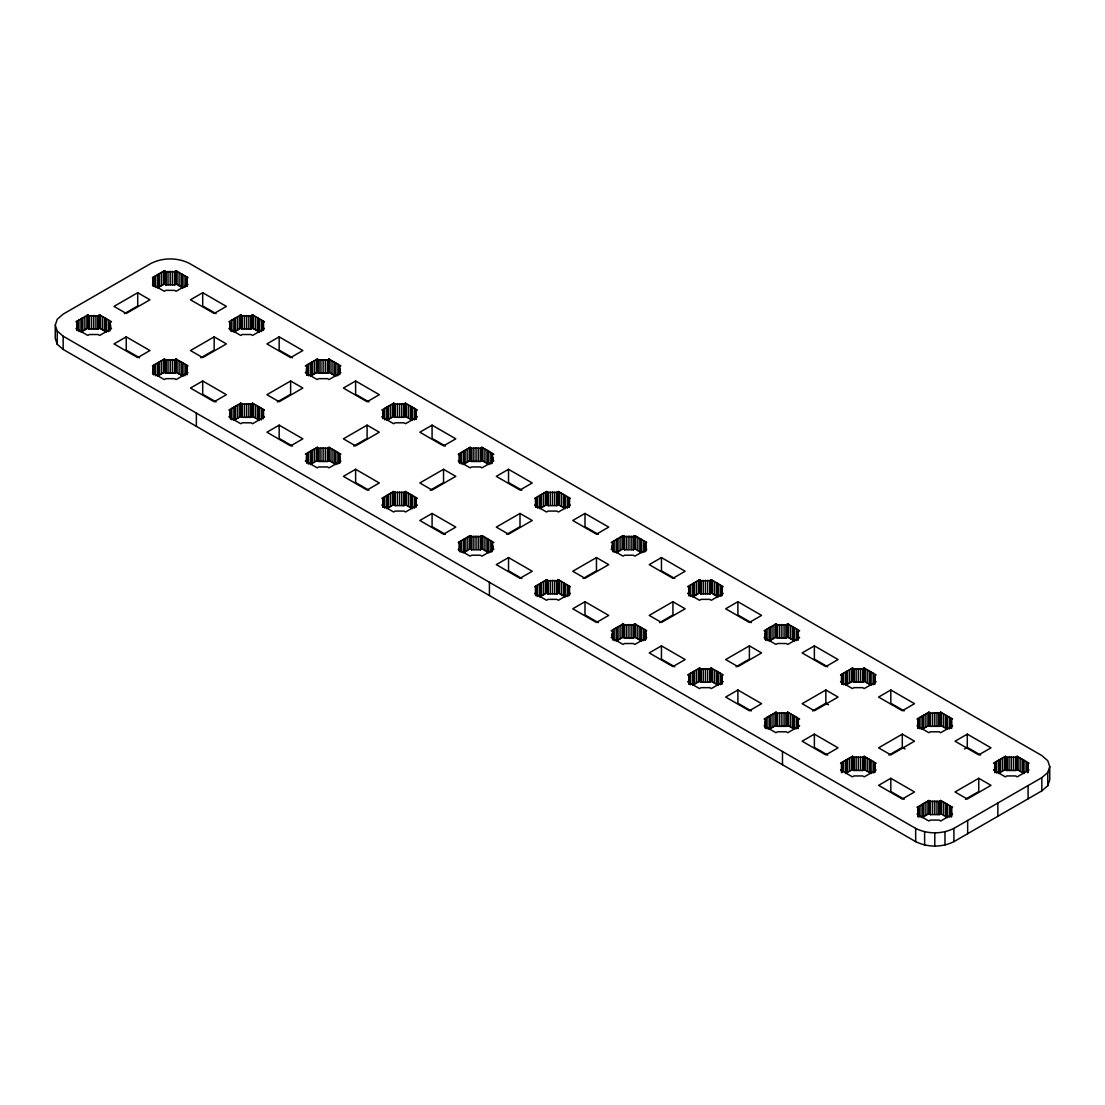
<?xml version="1.0" encoding="UTF-8"?>
<svg xmlns="http://www.w3.org/2000/svg" width="1105" height="1105" viewBox="0 0 1105 1105"><rect width="100%" height="100%" fill="white"/><g stroke="black" fill="none" stroke-linecap="round" stroke-linejoin="round"><path stroke-width="1.5" d="M77.557 322.66L77.557 327.674L75.969 328.586L87.82 335.423L89.408 334.511L98.083 334.511L99.671 335.423L111.522 328.586L109.934 327.674L109.934 322.66L111.522 321.735L99.671 314.897L98.083 315.809L89.408 315.809L87.82 314.897L75.969 321.735L77.557 322.66L77.557 329.276M154.023 278.515L154.023 283.529L152.435 284.441L164.286 291.278L165.874 290.366L174.549 290.366L176.137 291.278L187.988 284.441L186.4 283.529L186.4 278.515L187.988 277.604L176.137 270.753L174.549 271.678L165.874 271.678L164.286 270.753L152.435 277.604L154.023 278.515L154.023 285.131M154.023 366.805L154.023 371.805L152.435 372.73L164.286 379.568L165.874 378.656L174.549 378.656L176.137 379.568L187.988 372.73L186.4 371.805L186.4 366.805L187.988 365.879L176.137 359.042L174.549 359.954L165.874 359.954L164.286 359.042L152.435 365.879L154.023 366.805L154.023 373.421M230.475 322.66L230.475 327.674L228.887 328.586L240.738 335.423L242.327 334.511L251.001 334.511L252.589 335.423L264.44 328.586L262.852 327.674L262.852 322.66L264.44 321.735L252.589 314.897L251.001 315.809L242.327 315.809L240.738 314.897L228.887 321.735L230.475 322.66L230.475 330.975M230.475 410.95L230.475 415.95L228.887 416.875L240.738 423.712L242.327 422.801L251.001 422.801L252.589 423.712L264.44 416.875L262.852 415.95L262.852 410.95L264.44 410.024L252.589 403.187L251.001 404.099L242.327 404.099L240.738 403.187L228.887 410.024L230.475 410.95L230.475 419.265M306.928 366.805L306.928 371.805L305.353 372.73L317.204 379.568L318.779 378.656L327.467 378.656L329.055 379.568L340.906 372.73L339.318 371.805L339.318 366.805L340.906 365.879L329.055 359.042L327.467 359.954L318.779 359.954L317.204 359.042L305.353 365.879L306.928 366.805L306.928 375.12M306.928 455.08L306.928 460.094L305.353 461.006L317.204 467.857L318.779 466.945L327.467 466.945L329.055 467.857L340.906 461.006L339.318 460.094L339.318 455.08L340.906 454.169L329.055 447.332L327.467 448.243L318.779 448.243L317.204 447.332L305.353 454.169L306.928 455.08L306.928 461.71M383.394 410.95L383.394 415.95L381.805 416.875L393.656 423.712L395.245 422.801L403.919 422.801L405.507 423.712L417.359 416.875L415.77 415.95L415.77 410.95L417.359 410.024L405.507 403.187L403.919 404.099L395.245 404.099L393.656 403.187L381.805 410.024L383.394 410.95L383.394 417.566M383.394 499.225L383.394 504.239L381.805 505.151L393.656 512.002L395.245 511.076L403.919 511.076L405.507 512.002L417.359 505.151L415.77 504.239L415.77 499.225L417.359 498.314L405.507 491.476L403.919 492.388L395.245 492.388L393.656 491.476L381.805 498.314L383.394 499.225L383.394 505.855M492.236 455.08L492.236 460.094L493.825 461.006L481.973 467.857L480.385 466.945L471.697 466.945L470.122 467.857L458.271 461.006L459.846 460.094L459.846 455.08L458.271 454.169L470.122 447.332L471.697 448.243L480.385 448.243L481.973 447.332L493.825 454.169L492.236 455.08L492.236 463.409M492.236 543.37L492.236 548.384L493.825 549.296L481.973 556.147L480.385 555.221L471.697 555.221L470.122 556.147L458.271 549.296L459.846 548.384L459.846 543.37L458.271 542.458L470.122 535.607L471.697 536.533L480.385 536.533L481.973 535.607L493.825 542.458L492.236 543.37L492.236 551.644M612.198 549.185L612.764 543.37L611.176 542.458L623.027 535.607L624.615 536.533L633.303 536.533L634.878 535.607L646.729 542.458L645.154 543.37L645.154 551.644M612.198 637.475L612.764 631.659L611.176 630.748L623.027 623.897L624.615 624.808L633.303 624.808L634.878 623.897L646.729 630.748L645.154 631.659L645.154 639.975M688.664 593.33L689.23 587.515L687.642 586.603L699.493 579.752L701.081 580.678L709.755 580.678L711.344 579.752L723.195 586.603L721.606 587.515L721.606 595.83M689.23 675.804L689.23 680.804L687.642 681.73L699.493 688.567L701.081 687.655L709.755 687.655L711.344 688.567L723.195 681.73L721.606 680.804L721.606 675.804L723.195 674.879L711.344 668.042L709.755 668.953L701.081 668.953L699.493 668.042L687.642 674.879L689.23 675.804L689.23 684.119M765.682 631.659L765.682 636.673L764.094 637.585L775.945 644.422L777.533 643.511L786.221 643.511L787.796 644.422L799.647 637.585L798.072 636.673L798.072 631.659L799.647 630.748L787.796 623.897L786.221 624.808L777.533 624.808L775.945 623.897L764.094 630.748L765.682 631.659L765.682 639.975M765.682 719.949L765.682 724.949L764.094 725.875L775.945 732.712L777.533 731.8L786.221 731.8L787.796 732.712L799.647 725.875L798.072 724.949L798.072 719.949L799.647 719.024L787.796 712.186L786.221 713.098L777.533 713.098L775.945 712.186L764.094 719.024L765.682 719.949L765.682 728.264M842.148 675.804L842.148 680.804L840.56 681.73L852.411 688.567L853.999 687.655L862.673 687.655L864.262 688.567L876.113 681.73L874.525 680.804L874.525 675.804L876.113 674.879L864.262 668.042L862.673 668.953L853.999 668.953L852.411 668.042L840.56 674.879L842.148 675.804L842.148 684.119M842.148 764.08L842.148 769.094L840.56 770.005L852.411 776.856L853.999 775.945L862.673 775.945L864.262 776.856L876.113 770.005L874.525 769.094L874.525 764.08L876.113 763.168L864.262 756.331L862.673 757.243L853.999 757.243L852.411 756.331L840.56 763.168L842.148 764.08L842.148 772.409M918.6 719.949L918.6 724.949L917.012 725.875L928.863 732.712L930.451 731.8L939.126 731.8L940.714 732.712L952.565 725.875L950.977 724.949L950.977 719.949L952.565 719.024L940.714 712.186L939.126 713.098L930.451 713.098L928.863 712.186L917.012 719.024L918.6 719.949L918.6 728.264M918.6 808.225L918.6 813.239L917.012 814.15L928.863 821.001L930.451 820.076L939.126 820.076L940.714 821.001L952.565 814.15L950.977 813.239L950.977 808.225L952.565 807.313L940.714 800.476L939.126 801.387L930.451 801.387L928.863 800.476L917.012 807.313L918.6 808.225L918.6 816.554M995.066 764.08L995.066 769.094L993.478 770.005L1005.329 776.856L1006.917 775.945L1015.592 775.945L1017.18 776.856L1029.031 770.005L1027.443 769.094L1027.443 764.08L1029.031 763.168L1017.18 756.331L1015.592 757.243L1006.917 757.243L1005.329 756.331L993.478 763.168L995.066 764.08L995.066 772.409M55.25 325.16L57.225 319.29L63.165 314.124L151.095 263.363C162.974 257.451 177.435 257.451 189.328 263.363L1041.835 755.558L1047.775 760.723L1049.75 766.594L1049.75 779.84L1047.775 785.71L1041.835 790.876L953.905 841.637C942.026 847.549 927.565 847.549 915.672 841.637L63.165 349.442L57.225 344.277L55.25 338.406L55.25 325.16L57.225 331.03L57.225 344.277M1047.775 785.71L1047.775 772.464L1049.75 766.594M536.312 499.225L536.312 504.239L534.723 505.151L546.574 512.002L548.163 511.076L556.837 511.076L558.426 512.002L570.277 505.151L568.688 504.239L568.688 499.225L570.277 498.314L558.426 491.476L556.837 492.388L548.163 492.388L546.574 491.476L534.723 498.314L536.312 499.225L536.312 505.855M536.312 587.515L536.312 592.529L534.723 593.44L546.574 600.277L548.163 599.366L556.837 599.366L558.426 600.277L570.277 593.44L568.688 592.529L568.688 587.515L570.277 586.603L558.426 579.752L556.837 580.678L548.163 580.678L546.574 579.752L534.723 586.603L536.312 587.515L536.312 595.83M57.225 331.03L63.165 336.196L915.672 828.391C927.565 834.303 942.026 834.303 953.905 828.391L1041.835 777.63L1047.775 772.464M137.711 292.714L114.008 306.403L126.246 313.461L149.949 299.786L137.711 292.714L137.711 305.961L124.382 313.668M106.522 318.862L106.522 332.108L99.671 328.144L98.083 329.055L89.408 329.055L87.82 328.144L80.969 332.108L80.969 318.862M182.988 274.717L182.988 287.963L176.137 283.999L174.549 284.924L165.874 284.924L164.286 283.999L157.435 287.963L157.435 274.717M126.246 336.859L114.008 343.917L137.711 357.606L149.949 350.547L126.246 336.859L126.246 350.105L139.575 357.799M202.698 292.714L190.474 299.786L214.177 313.461L226.401 306.403L202.698 292.714L202.698 305.961L216.041 313.668M214.177 336.859L190.474 350.547L202.698 357.606L226.401 343.917L214.177 336.859L214.177 350.105L200.834 357.799M182.988 362.993L182.988 376.239L176.137 372.288L174.549 373.2L165.874 373.2L164.286 372.288L157.435 376.239L157.435 362.993M259.44 318.862L259.44 332.108L252.589 328.144L251.001 329.055L242.327 329.055L240.738 328.144L233.887 332.108L233.887 318.862M202.698 381.004L190.474 388.062L214.177 401.75L226.401 394.692L202.698 381.004L202.698 394.25L216.041 401.944M279.164 336.859L266.927 343.917L290.629 357.606L302.867 350.547L279.164 336.859L279.164 350.105L292.493 357.799M290.629 381.004L266.927 394.692L279.164 401.75L302.867 388.062L290.629 381.004L290.629 394.25L277.3 401.944M259.44 407.137L259.44 420.383L252.589 416.433L251.001 417.345L242.327 417.345L240.738 416.433L233.887 420.383L233.887 407.137M335.906 362.993L335.906 376.239L329.055 372.288L327.467 373.2L318.779 373.2L317.204 372.288L310.353 376.239L310.353 362.993M279.164 425.149L266.927 432.207L290.629 445.895L302.867 438.837L279.164 425.149L279.164 438.395L292.493 446.089M355.617 381.004L343.393 388.062L367.095 401.75L379.319 394.692L355.617 381.004L355.617 394.25L368.946 401.944M367.095 425.149L343.393 438.837L355.617 445.895L379.319 432.207L367.095 425.149L367.095 438.395L353.752 446.089M335.906 451.282L335.906 464.528L329.055 460.578L327.467 461.489L318.779 461.489L317.204 460.578L310.353 464.528L310.353 451.282M412.358 407.137L412.358 420.383L405.507 416.433L403.919 417.345L395.245 417.345L393.656 416.433L386.805 420.383L386.805 407.137M355.617 469.293L343.393 476.352L367.095 490.04L379.319 482.968L355.617 469.293L355.617 482.54L368.946 490.233M432.083 425.149L419.845 432.207L443.547 445.895L455.785 438.837L432.083 425.149L432.083 438.395L445.412 446.089M443.547 469.293L419.845 482.968L432.083 490.04L455.785 476.352L443.547 469.293L443.547 482.54L430.218 490.233M412.358 495.427L412.358 508.673L405.507 504.723L403.919 505.634L395.245 505.634L393.656 504.723L386.805 508.673L386.805 495.427M488.824 451.282L488.824 464.528L481.973 460.578L480.385 461.489L471.697 461.489L470.122 460.578L463.271 464.528L463.271 451.282M432.083 513.438L419.845 520.496L443.547 534.185L455.785 527.113L432.083 513.438L432.083 526.684L445.412 534.378M508.535 469.293L496.297 476.352L519.999 490.04L532.237 482.968L508.535 469.293L508.535 482.54L521.864 490.233M519.999 513.438L496.297 527.113L508.535 534.185L532.237 520.496L519.999 513.438L519.999 526.684L506.67 534.378M488.824 539.572L488.824 552.818L481.973 548.854L480.385 549.779L471.697 549.779L470.122 548.854L463.271 552.818L463.271 539.572M565.277 495.427L565.277 508.673L558.426 504.723L556.837 505.634L548.163 505.634L546.574 504.723L539.723 508.673L539.723 495.427M508.535 557.569L496.297 564.641L519.999 578.316L532.237 571.257L508.535 557.569L508.535 570.815L521.864 578.523M585.001 513.438L572.763 520.496L596.465 534.185L608.703 527.113L585.001 513.438L585.001 526.684L598.33 534.378M596.465 557.569L572.763 571.257L585.001 578.316L608.703 564.641L596.465 557.569L596.465 570.815L583.136 578.523M565.277 583.716L565.277 596.962L558.426 592.998L556.837 593.924L548.163 593.924L546.574 592.998L539.723 596.962L539.723 583.716M641.729 539.572L641.729 552.818L634.878 548.854L633.303 549.779L624.615 549.779L623.027 548.854L616.176 552.818L616.176 539.572M585.001 601.714L572.763 608.786L596.465 622.46L608.703 615.402L585.001 601.714L585.001 614.96L598.33 622.668M661.453 557.569L649.215 564.641L672.917 578.316L685.155 571.257L661.453 557.569L661.453 570.815L674.782 578.523M672.917 601.714L649.215 615.402L661.453 622.46L685.155 608.786L672.917 601.714L672.917 614.96L659.588 622.668M641.729 627.861L641.729 641.107L634.878 637.143L633.303 638.055L624.615 638.055L623.027 637.143L616.176 641.107L616.176 627.861M718.195 583.716L718.195 596.962L711.344 592.998L709.755 593.924L701.081 593.924L699.493 592.998L692.642 596.962L692.642 583.716M661.453 645.859L649.215 652.917L672.917 666.605L685.155 659.547L661.453 645.859L661.453 659.105L674.782 666.798M737.905 601.714L725.681 608.786L749.383 622.46L761.607 615.402L737.905 601.714L737.905 614.96L751.248 622.668M749.383 645.859L725.681 659.547L737.905 666.605L761.607 652.917L749.383 645.859L749.383 659.105L736.054 666.798M718.195 671.992L718.195 685.238L711.344 681.288L709.755 682.199L701.081 682.199L699.493 681.288L692.642 685.238L692.642 671.992M794.647 627.861L794.647 641.107L787.796 637.143L786.221 638.055L777.533 638.055L775.945 637.143L769.094 641.107L769.094 627.861M737.905 690.003L725.681 697.062L749.383 710.75L761.607 703.692L737.905 690.003L737.905 703.25L751.248 710.943M814.371 645.859L802.133 652.917L825.836 666.605L838.073 659.547L814.371 645.859L814.371 659.105L827.7 666.798M825.836 690.003L802.133 703.692L814.371 710.75L838.073 697.062L825.836 690.003L825.836 703.25L812.507 710.943M794.647 716.137L794.647 729.383L787.796 725.433L786.221 726.344L777.533 726.344L775.945 725.433L769.094 729.383L769.094 716.137M871.113 671.992L871.113 685.238L864.262 681.288L862.673 682.199L853.999 682.199L852.411 681.288L845.56 685.238L845.56 671.992M814.371 734.148L802.133 741.206L825.836 754.895L838.073 747.836L814.371 734.148L814.371 747.394L827.7 755.088M890.823 690.003L878.599 697.062L902.302 710.75L914.526 703.692L890.823 690.003L890.823 703.25L904.166 710.943M902.302 734.148L878.599 747.836L890.823 754.895L914.526 741.206L902.302 734.148L902.302 747.394L888.959 755.088M871.113 760.281L871.113 773.528L864.262 769.577L862.673 770.489L853.999 770.489L852.411 769.577L845.56 773.528L845.56 760.281M947.565 716.137L947.565 729.383L940.714 725.433L939.126 726.344L930.451 726.344L928.863 725.433L922.012 729.383L922.012 716.137M890.823 778.293L878.599 785.351L902.302 799.039L914.526 791.967L890.823 778.293L890.823 791.539L904.166 799.233M967.289 734.148L955.052 741.206L978.754 754.895L990.992 747.836L967.289 734.148L967.289 747.394L980.618 755.088M964.568 748.969L967.289 747.394M978.754 778.293L955.052 791.967L967.289 799.039L990.992 785.351L978.754 778.293L978.754 791.539L965.425 799.233M947.565 804.426L947.565 817.672L940.714 813.722L939.126 814.634L930.451 814.634L928.863 813.722L922.012 817.672L922.012 804.426M1024.031 760.281L1024.031 773.528L1017.18 769.577L1015.592 770.489L1006.917 770.489L1005.329 769.577L998.478 773.528L998.478 760.281M825.836 703.25L828.557 704.824M902.302 747.394L905.023 748.969M721.606 587.515L721.606 592.529L723.195 593.44L711.344 600.277L709.755 599.366L701.081 599.366L699.493 600.277L687.642 593.44L689.23 592.529L688.664 590.015M645.154 543.37L645.154 548.384L646.729 549.296L634.878 556.147L633.303 555.221L624.615 555.221L623.027 556.147L611.176 549.296L612.764 548.384L612.198 545.87M645.154 631.659L645.154 636.673L646.729 637.585L634.878 644.422L633.303 643.511L624.615 643.511L623.027 644.422L611.176 637.585L612.764 636.673L612.198 634.16M1041.835 777.63L1041.835 790.876M1028.106 762.63L1028.106 772.575M1028.092 785.558L1028.092 798.805M1027.871 765.323L1027.871 771.953M1027.691 763.942L1027.691 772.547M1027.443 764.08L1027.443 772.409M1026.062 761.456L1026.062 771.401M1023.106 759.743L1023.106 772.989M1022.18 759.218L1022.18 772.464M1020.136 758.044L1020.136 771.29M1018.106 756.856L1018.106 770.102M1017.18 756.331L1017.18 769.577M1016.932 756.469L1016.932 769.715M1016.379 756.787L1016.379 770.033M1015.84 757.105L1015.84 770.351M1015.592 757.243L1015.592 770.489M1013.437 756.994L1013.437 770.24M1011.255 756.911L1011.255 770.157M1009.072 756.994L1009.072 770.24M1006.917 757.243L1006.917 770.489M1006.669 757.105L1006.669 770.351M1006.116 756.787L1006.116 770.033M1005.578 756.469L1005.578 769.715M1005.329 756.331L1005.329 769.577M1004.404 756.856L1004.404 770.102M1002.359 758.044L1002.359 771.29M1000.329 759.218L1000.329 772.464M999.403 759.743L999.403 772.989M997.87 803.004L997.87 816.25M996.434 761.456L996.434 773.044M994.818 769.246L994.818 772.547M994.638 765.323L994.638 770.295M967.649 820.463L967.649 833.709M953.905 828.391L953.905 841.637M951.64 718.499L951.64 728.43M951.64 806.774L951.64 816.719M951.405 721.192L951.405 727.808M951.405 809.468L951.405 816.098M951.225 719.797L951.225 728.402M951.225 808.087L951.225 816.692M950.977 719.949L950.977 728.264M950.977 808.225L950.977 816.554M949.609 717.311L949.609 728.913M949.609 805.6L949.609 817.189M946.64 715.612L946.64 728.858M946.64 803.888L946.64 817.134M945.714 715.073L945.714 728.319M945.714 803.363L945.714 816.609M944.968 831.816L944.968 845.063M943.684 713.899L943.684 727.145M943.684 802.175L943.684 815.421M941.64 712.725L941.64 725.971M941.64 801.001L941.64 814.247M940.714 712.186L940.714 725.433M940.714 800.476L940.714 813.722M940.466 712.324L940.466 725.571M940.466 800.614L940.466 813.86M939.927 712.642L939.927 725.888M939.927 800.932L939.927 814.178M939.374 712.96L939.374 726.206M939.374 801.249L939.374 814.495M939.126 713.098L939.126 726.344M939.126 801.387L939.126 814.634M936.971 712.849L936.971 726.096M936.971 801.139L936.971 814.385M934.789 712.766L934.789 726.013M934.789 801.056L934.789 814.302M934.789 832.963L934.789 846.209M932.606 712.849L932.606 726.096M932.606 801.139L932.606 814.385M930.451 713.098L930.451 726.344M930.451 801.387L930.451 814.634M930.203 712.96L930.203 726.206M930.203 801.249L930.203 814.495M929.664 712.642L929.664 725.888M929.664 800.932L929.664 814.178M929.112 712.324L929.112 725.571M929.112 800.614L929.112 813.86M928.863 712.186L928.863 725.433M928.863 800.476L928.863 813.722M927.938 712.725L927.938 725.971M927.938 801.001L927.938 814.247M925.907 713.899L925.907 727.145M925.907 802.175L925.907 815.421M924.623 831.816L924.623 845.063M923.863 715.073L923.863 728.319M923.863 803.363L923.863 816.609M922.937 715.612L922.937 728.858M922.937 803.888L922.937 817.134M919.982 717.311L919.982 728.913M919.982 805.6L919.982 817.189M918.352 719.797L918.352 728.402M918.352 808.087L918.352 816.692M918.172 721.192L918.172 727.808M918.172 809.468L918.172 816.098M917.937 718.499L917.937 728.43M917.937 806.774L917.937 816.719M915.672 828.391L915.672 841.637M874.953 677.047L874.953 682.006M874.953 765.323L874.953 770.295M874.773 680.956L874.773 684.271M874.773 769.246L874.773 772.547M874.525 675.804L874.525 684.119M874.525 764.08L874.525 772.409M873.143 673.18L873.143 684.769M873.143 761.456L873.143 773.044M870.188 671.467L870.188 684.713M870.188 759.743L870.188 772.989M869.262 670.928L869.262 684.175M869.262 759.218L869.262 772.464M867.218 669.754L867.218 683.001M867.218 758.044L867.218 771.29M865.187 668.58L865.187 681.826M865.187 756.856L865.187 770.102M864.262 668.042L864.262 681.288M864.262 756.331L864.262 769.577M864.013 668.18L864.013 681.426M864.013 756.469L864.013 769.715M863.461 668.497L863.461 681.744M863.461 756.787L863.461 770.033M862.922 668.815L862.922 682.061M862.922 757.105L862.922 770.351M862.673 668.953L862.673 682.199M862.673 757.243L862.673 770.489M860.519 668.718L860.519 681.965M860.519 756.994L860.519 770.24M858.336 668.635L858.336 681.882M858.336 756.911L858.336 770.157M856.154 668.718L856.154 681.965M856.154 756.994L856.154 770.24M853.999 668.953L853.999 682.199M853.999 757.243L853.999 770.489M853.751 668.815L853.751 682.061M853.751 757.105L853.751 770.351M853.198 668.497L853.198 681.744M853.198 756.787L853.198 770.033M852.659 668.18L852.659 681.426M852.659 756.469L852.659 769.715M852.411 668.042L852.411 681.288M852.411 756.331L852.411 769.577M851.485 668.58L851.485 681.826M851.485 756.856L851.485 770.102M849.441 669.754L849.441 683.001M849.441 758.044L849.441 771.29M847.411 670.928L847.411 684.175M847.411 759.218L847.411 772.464M846.485 671.467L846.485 684.713M846.485 759.743L846.485 772.989M843.516 673.18L843.516 684.769M843.516 761.456L843.516 771.401M841.899 675.652L841.899 684.271M841.899 763.942L841.899 772.547M841.72 677.047L841.72 683.663M841.72 765.323L841.72 771.953M841.485 674.354L841.485 682.628M841.485 762.63L841.485 772.575M798.307 631.508L798.307 639.795M798.307 719.797L798.307 728.402M798.072 631.659L798.072 639.975M798.072 719.949L798.072 728.264M796.691 629.035L796.691 640.624M796.691 717.311L796.691 728.913M793.721 627.322L793.721 640.568M793.721 715.612L793.721 728.858M792.796 626.784L792.796 640.03M792.796 715.073L792.796 728.319M790.766 625.61L790.766 638.856M790.766 713.899L790.766 727.145M788.721 624.436L788.721 637.682M788.721 712.725L788.721 725.971M787.796 623.897L787.796 637.143M787.796 712.186L787.796 725.433M787.547 624.049L787.547 637.295M787.547 712.324L787.547 725.571M787.009 624.353L787.009 637.599M787.009 712.642L787.009 725.888M786.456 624.67L786.456 637.917M786.456 712.96L786.456 726.206M786.221 624.808L786.221 638.055M786.221 713.098L786.221 726.344M784.067 624.574L784.067 637.82M784.067 712.849L784.067 726.096M782.478 751.483L782.478 764.729M781.87 624.491L781.87 637.737M781.87 712.766L781.87 726.013M779.688 624.574L779.688 637.82M779.688 712.849L779.688 726.096M777.533 624.808L777.533 638.055M777.533 713.098L777.533 726.344M777.285 624.67L777.285 637.917M777.285 712.96L777.285 726.206M776.746 624.353L776.746 637.599M776.746 712.642L776.746 725.888M776.193 624.049L776.193 637.295M776.193 712.324L776.193 725.571M775.945 623.897L775.945 637.143M775.945 712.186L775.945 725.433M775.019 624.436L775.019 637.682M775.019 712.725L775.019 725.971M772.989 625.61L772.989 638.856M772.989 713.899L772.989 727.145M770.945 626.784L770.945 640.03M770.945 715.073L770.945 728.319M770.019 627.322L770.019 640.568M770.019 715.612L770.019 728.858M767.063 629.035L767.063 640.624M767.063 717.311L767.063 728.913M765.433 631.508L765.433 639.795M765.433 719.797L765.433 728.402M765.254 632.903L765.254 639.519M765.254 721.192L765.254 727.808M721.855 587.377L721.855 595.65M721.855 675.652L721.855 684.271M721.606 675.804L721.606 684.119M720.225 584.89L720.225 596.479M720.225 673.18L720.225 684.769M717.269 583.178L717.269 596.424M717.269 671.467L717.269 684.713M716.344 582.639L716.344 595.885M716.344 670.928L716.344 684.175M714.3 581.465L714.3 594.711M714.3 669.754L714.3 683.001M712.269 580.291L712.269 593.537M712.269 668.58L712.269 681.826M711.344 579.752L711.344 592.998M711.344 668.042L711.344 681.288M711.095 579.904L711.095 593.15M711.095 668.18L711.095 681.426M710.543 580.208L710.543 593.454M710.543 668.497L710.543 681.744M710.004 580.526L710.004 593.772M710.004 668.815L710.004 682.061M709.755 580.678L709.755 593.924M709.755 668.953L709.755 682.199M707.601 580.429L707.601 593.675M707.601 668.718L707.601 681.965M705.418 580.346L705.418 593.592M705.418 668.635L705.418 681.882M703.236 580.429L703.236 593.675M703.236 668.718L703.236 681.965M701.081 580.678L701.081 593.924M701.081 668.953L701.081 682.199M700.832 580.526L700.832 593.772M700.832 668.815L700.832 682.061M700.28 580.208L700.28 593.454M700.28 668.497L700.28 681.744M699.741 579.904L699.741 593.15M699.741 668.18L699.741 681.426M699.493 579.752L699.493 592.998M699.493 668.042L699.493 681.288M698.567 580.291L698.567 593.537M698.567 668.58L698.567 681.826M696.523 581.465L696.523 594.711M696.523 669.754L696.523 683.001M694.493 582.639L694.493 595.885M694.493 670.928L694.493 684.175M693.567 583.178L693.567 596.424M693.567 671.467L693.567 684.713M690.597 584.89L690.597 596.479M690.597 673.18L690.597 684.769M689.23 587.515L689.23 595.83M688.981 587.377L688.981 595.65M688.981 675.652L688.981 684.271M688.802 588.758L688.802 592.073M688.802 677.047L688.802 680.362M645.803 541.92L645.721 550.843M645.803 630.209L645.721 639.132M645.569 544.613L645.569 551.243M645.569 632.903L645.569 639.519M645.403 543.232L645.403 551.505M645.403 631.508L645.403 639.795M643.773 540.746L643.773 552.334M643.773 629.035L643.773 640.624M640.803 539.033L640.803 552.279M640.803 627.322L640.803 640.568M639.878 538.494L639.878 551.74M639.878 626.784L639.878 640.03M637.847 537.32L637.847 550.566M637.847 625.61L637.847 638.856M635.803 536.146L635.803 549.392M635.803 624.436L635.803 637.682M634.878 535.607L634.878 548.854M634.878 623.897L634.878 637.143M634.643 535.759L634.643 549.005M634.643 624.049L634.643 637.295M634.09 536.077L634.09 549.323M634.09 624.353L634.09 637.599M633.552 536.381L633.552 549.627M633.552 624.67L633.552 637.917M633.303 536.533L633.303 549.779M633.303 624.808L633.303 638.055M631.148 536.284L631.148 549.53M631.148 624.574L631.148 637.82M628.952 536.201L628.952 549.447M628.952 624.491L628.952 637.737M626.77 536.284L626.77 549.53M626.77 624.574L626.77 637.82M624.615 536.533L624.615 549.779M624.615 624.808L624.615 638.055M624.366 536.381L624.366 549.627M624.366 624.67L624.366 637.917M623.828 536.077L623.828 549.323M623.828 624.353L623.828 637.599M623.275 535.759L623.275 549.005M623.275 624.049L623.275 637.295M623.027 535.607L623.027 548.854M623.027 623.897L623.027 637.143M622.101 536.146L622.101 549.392M622.101 624.436L622.101 637.682M620.071 537.32L620.071 550.566M620.071 625.61L620.071 638.856M618.027 538.494L618.027 551.74M618.027 626.784L618.027 640.03M617.101 539.033L617.101 552.279M617.101 627.322L617.101 640.568M614.145 540.746L614.145 552.334M614.145 629.035L614.145 640.624M612.764 543.37L612.764 551.644M612.764 631.659L612.764 639.975M612.336 544.613L612.336 547.928M612.336 632.903L612.336 636.218M569.489 498.769L569.489 507.043M569.489 587.059L569.489 595.333M569.351 497.775L569.255 506.698M569.351 586.064L569.255 594.987M569.116 500.468L569.116 507.098M569.116 588.758L569.116 595.388M568.937 499.087L568.937 507.361M568.937 587.377L568.937 595.65M568.688 499.225L568.688 505.855M568.688 587.515L568.688 595.83M567.307 496.601L567.307 508.19M567.307 584.89L567.307 596.479M564.351 494.888L564.351 508.134M564.351 583.178L564.351 596.424M563.426 494.363L563.426 507.609M563.426 582.639L563.426 595.885M561.381 493.175L561.381 506.422M561.381 581.465L561.381 594.711M559.351 492.001L559.351 505.247M559.351 580.291L559.351 593.537M558.426 491.476L558.426 504.723M558.426 579.752L558.426 592.998M558.177 491.615L558.177 504.861M558.177 579.904L558.177 593.15M557.638 491.932L557.638 505.178M557.638 580.208L557.638 593.454M557.086 492.25L557.086 505.496M557.086 580.526L557.086 593.772M556.837 492.388L556.837 505.634M556.837 580.678L556.837 593.924M554.682 492.139L554.682 505.386M554.682 580.429L554.682 593.675M552.5 492.057L552.5 505.303M552.5 580.346L552.5 593.592M550.318 492.139L550.318 505.386M550.318 580.429L550.318 593.675M548.163 492.388L548.163 505.634M548.163 580.678L548.163 593.924M547.914 492.25L547.914 505.496M547.914 580.526L547.914 593.772M547.362 491.932L547.362 505.178M547.362 580.208L547.362 593.454M546.823 491.615L546.823 504.861M546.823 579.904L546.823 593.15M546.574 491.476L546.574 504.723M546.574 579.752L546.574 592.998M545.649 492.001L545.649 505.247M545.649 580.291L545.649 593.537M543.619 493.175L543.619 506.422M543.619 581.465L543.619 594.711M541.574 494.363L541.574 507.609M541.574 582.639L541.574 595.885M540.649 494.888L540.649 508.134M540.649 583.178L540.649 596.424M537.693 496.601L537.693 508.19M537.693 584.89L537.693 596.479M536.063 499.087L536.063 507.361M536.063 587.377L536.063 595.65M535.649 497.775L535.745 506.698M535.649 586.064L535.745 594.987M535.511 498.769L535.511 507.043M535.511 587.059L535.511 595.333M492.802 457.594L492.802 460.909M492.802 545.87L492.802 549.185M492.664 456.324L492.664 459.639M492.664 544.613L492.664 547.928M490.855 452.456L490.855 464.045M490.855 540.746L490.855 552.334M489.418 582.294L489.418 595.54M487.899 450.743L487.899 463.99M487.899 539.033L487.899 552.279M486.974 450.218L486.974 463.465M486.974 538.494L486.974 551.74M484.929 449.044L484.929 462.291M484.929 537.32L484.929 550.566M482.899 447.857L482.899 461.103M482.899 536.146L482.899 549.392M481.973 447.332L481.973 460.578M481.973 535.607L481.973 548.854M481.725 447.47L481.725 460.716M481.725 535.759L481.725 549.005M481.172 447.787L481.172 461.034M481.172 536.077L481.172 549.323M480.634 448.105L480.634 461.351M480.634 536.381L480.634 549.627M480.385 448.243L480.385 461.489M480.385 536.533L480.385 549.779M478.23 447.995L478.23 461.241M478.23 536.284L478.23 549.53M476.048 447.912L476.048 461.158M476.048 536.201L476.048 549.447M473.852 447.995L473.852 461.241M473.852 536.284L473.852 549.53M471.697 448.243L471.697 461.489M471.697 536.533L471.697 549.779M471.448 448.105L471.448 461.351M471.448 536.381L471.448 549.627M470.91 447.787L470.91 461.034M470.91 536.077L470.91 549.323M470.357 447.47L470.357 460.716M470.357 535.759L470.357 549.005M470.122 447.332L470.122 460.578M470.122 535.607L470.122 548.854M469.197 447.857L469.197 461.103M469.197 536.146L469.197 549.392M467.153 449.044L467.153 462.291M467.153 537.32L467.153 550.566M465.122 450.218L465.122 463.465M465.122 538.494L465.122 551.74M464.197 450.743L464.197 463.99M464.197 539.033L464.197 552.279M461.227 452.456L461.227 464.045M461.227 540.746L461.227 552.334M459.846 455.08L459.846 461.71M459.846 543.37L459.846 551.644M459.597 454.942L459.597 463.216M459.597 543.232L459.597 551.505M459.197 453.63L459.279 462.553M459.197 541.92L459.279 550.843M416.198 412.193L416.336 416.765M416.198 500.468L416.336 505.04M416.019 410.798L416.019 419.403M416.019 499.087L416.019 507.361M415.77 410.95L415.77 419.265M415.77 499.225L415.77 505.855M414.403 408.311L414.403 419.914M414.403 496.601L414.403 508.19M411.433 406.612L411.433 419.859M411.433 494.888L411.433 508.134M410.507 406.074L410.507 419.32M410.507 494.363L410.507 507.609M408.477 404.9L408.477 418.146M408.477 493.175L408.477 506.422M406.433 403.726L406.433 416.972M406.433 492.001L406.433 505.247M405.507 403.187L405.507 416.433M405.507 491.476L405.507 504.723M405.259 403.325L405.259 416.571M405.259 491.615L405.259 504.861M404.72 403.643L404.72 416.889M404.72 491.932L404.72 505.178M404.168 403.96L404.168 417.207M404.168 492.25L404.168 505.496M403.919 404.099L403.919 417.345M403.919 492.388L403.919 505.634M401.764 403.85L401.764 417.096M401.764 492.139L401.764 505.386M399.582 403.767L399.582 417.013M399.582 492.057L399.582 505.303M397.399 403.85L397.399 417.096M397.399 492.139L397.399 505.386M395.245 404.099L395.245 417.345M395.245 492.388L395.245 505.634M394.996 403.96L394.996 417.207M394.996 492.25L394.996 505.496M394.457 403.643L394.457 416.889M394.457 491.932L394.457 505.178M393.905 403.325L393.905 416.571M393.905 491.615L393.905 504.861M393.656 403.187L393.656 416.433M393.656 491.476L393.656 504.723M392.731 403.726L392.731 416.972M392.731 492.001L392.731 505.247M390.7 404.9L390.7 418.146M390.7 493.175L390.7 506.422M388.656 406.074L388.656 419.32M388.656 494.363L388.656 507.609M387.731 406.612L387.731 419.859M387.731 494.888L387.731 508.134M384.775 408.311L384.775 419.914M384.775 496.601L384.775 508.19M383.145 410.798L383.145 417.428M383.145 499.087L383.145 507.361M382.965 412.193L382.965 418.809M382.965 500.468L382.965 507.098M339.746 368.048L339.746 374.664M339.746 456.324L339.746 462.954M339.567 366.653L339.567 373.283M339.567 454.942L339.567 463.216M339.318 366.805L339.318 373.421M339.318 455.08L339.318 461.71M337.937 364.18L337.937 375.769M337.937 452.456L337.937 464.045M334.981 362.468L334.981 375.714M334.981 450.743L334.981 463.99M334.055 361.929L334.055 375.175M334.055 450.218L334.055 463.465M332.011 360.755L332.011 374.001M332.011 449.044L332.011 462.291M329.981 359.581L329.981 372.827M329.981 447.857L329.981 461.103M329.055 359.042L329.055 372.288M329.055 447.332L329.055 460.578M328.807 359.18L328.807 372.426M328.807 447.47L328.807 460.716M328.254 359.498L328.254 372.744M328.254 447.787L328.254 461.034M327.715 359.816L327.715 373.062M327.715 448.105L327.715 461.351M327.467 359.954L327.467 373.2M327.467 448.243L327.467 461.489M325.312 359.705L325.312 372.951M325.312 447.995L325.312 461.241M323.13 359.636L323.13 372.882M323.13 447.912L323.13 461.158M320.933 359.705L320.933 372.951M320.933 447.995L320.933 461.241M318.779 359.954L318.779 373.2M318.779 448.243L318.779 461.489M318.544 359.816L318.544 373.062M318.544 448.105L318.544 461.351M317.991 359.498L317.991 372.744M317.991 447.787L317.991 461.034M317.453 359.18L317.453 372.426M317.453 447.47L317.453 460.716M317.204 359.042L317.204 372.288M317.204 447.332L317.204 460.578M316.279 359.581L316.279 372.827M316.279 447.857L316.279 461.103M314.234 360.755L314.234 374.001M314.234 449.044L314.234 462.291M312.204 361.929L312.204 375.175M312.204 450.218L312.204 463.465M311.279 362.468L311.279 375.714M311.279 450.743L311.279 463.99M308.309 364.18L308.309 375.769M308.309 452.456L308.309 464.045M306.693 366.653L306.693 375.272M306.693 454.942L306.693 463.216M306.513 368.048L306.361 372.62M306.513 456.324L306.361 460.909M263.515 321.21L263.515 329.483M263.515 409.499L263.515 417.773M263.28 323.903L263.28 330.519M263.28 412.193L263.28 418.809M263.101 322.508L263.101 329.138M263.101 410.798L263.101 417.428M262.852 322.66L262.852 329.276M262.852 410.95L262.852 417.566M261.484 320.036L261.484 331.624M261.484 408.311L261.484 419.914M258.515 318.323L258.515 331.569M258.515 406.612L258.515 419.859M257.589 317.784L257.589 331.03M257.589 406.074L257.589 419.32M255.559 316.61L255.559 329.856M255.559 404.9L255.559 418.146M253.515 315.436L253.515 328.682M253.515 403.726L253.515 416.972M252.589 314.897L252.589 328.144M252.589 403.187L252.589 416.433M252.341 315.036L252.341 328.296M252.341 403.325L252.341 416.571M251.802 315.353L251.802 328.599M251.802 403.643L251.802 416.889M251.249 315.671L251.249 328.917M251.249 403.96L251.249 417.207M251.001 315.809L251.001 329.055M251.001 404.099L251.001 417.345M248.846 315.574L248.846 328.82M248.846 403.85L248.846 417.096M246.664 315.491L246.664 328.738M246.664 403.767L246.664 417.013M244.481 315.574L244.481 328.82M244.481 403.85L244.481 417.096M242.327 315.809L242.327 329.055M242.327 404.099L242.327 417.345M242.078 315.671L242.078 328.917M242.078 403.96L242.078 417.207M241.539 315.353L241.539 328.599M241.539 403.643L241.539 416.889M240.987 315.036L240.987 328.296M240.987 403.325L240.987 416.571M240.738 314.897L240.738 328.144M240.738 403.187L240.738 416.433M239.813 315.436L239.813 328.682M239.813 403.726L239.813 416.972M237.782 316.61L237.782 329.856M237.782 404.9L237.782 418.146M235.738 317.784L235.738 331.03M235.738 406.074L235.738 419.32M234.813 318.323L234.813 331.569M234.813 406.612L234.813 419.859M231.857 320.036L231.857 331.624M231.857 408.311L231.857 419.914M230.047 323.903L230.047 327.218M230.047 412.193L229.909 416.765M196.372 413.104L196.372 426.35M187.187 278.059L187.187 286.333M187.187 366.349L187.187 374.623M187.063 277.065L186.966 285.988M187.063 365.354L186.966 374.277M186.648 278.377L186.828 286.375M186.648 366.653L186.828 374.664M186.4 278.515L186.4 285.131M186.4 366.805L186.4 373.421M185.018 275.891L185.018 287.48M185.018 364.18L185.018 375.769M182.063 274.178L182.063 287.424M182.063 362.468L182.063 375.714M181.137 273.639L181.137 286.886M181.137 361.929L181.137 375.175M179.093 272.465L179.093 285.712M179.093 360.755L179.093 374.001M177.062 271.291L177.062 284.538M177.062 359.581L177.062 372.827M176.137 270.753L176.137 283.999M176.137 359.042L176.137 372.288M175.888 270.905L175.888 284.151M175.888 359.18L175.888 372.426M175.336 271.208L175.336 284.455M175.336 359.498L175.336 372.744M174.797 271.526L174.797 284.772M174.797 359.816L174.797 373.062M174.549 271.678L174.549 284.924M174.549 359.954L174.549 373.2M172.394 271.429L172.394 284.676M172.394 359.705L172.394 372.951M170.211 271.347L170.211 284.593M170.211 359.636L170.211 372.882M168.029 271.429L168.029 284.676M168.029 359.705L168.029 372.951M165.874 271.678L165.874 284.924M165.874 359.954L165.874 373.2M165.626 271.526L165.626 284.772M165.626 359.816L165.626 373.062M165.073 271.208L165.073 284.455M165.073 359.498L165.073 372.744M164.535 270.905L164.535 284.151M164.535 359.18L164.535 372.426M164.286 270.753L164.286 283.999M164.286 359.042L164.286 372.288M163.36 271.291L163.36 284.538M163.36 359.581L163.36 372.827M161.316 272.465L161.316 285.712M161.316 360.755L161.316 374.001M159.286 273.639L159.286 286.886M159.286 361.929L159.286 375.175M158.36 274.178L158.36 287.424M158.36 362.468L158.36 375.714M155.391 275.891L155.391 287.48M155.391 364.18L155.391 375.769M153.775 278.377L153.775 284.993M153.775 366.653L153.775 373.283M153.595 279.758L153.595 286.375M153.595 368.048L153.595 374.664M153.36 277.065L153.443 285.988M153.36 365.354L153.443 374.277M153.222 278.059L153.222 286.333M153.222 366.349L153.222 374.623M110.514 325.16L110.514 328.475M110.362 323.903L110.362 328.862M109.934 322.66L109.934 330.975M108.566 320.036L108.566 331.624M105.597 318.323L105.597 331.569M104.671 317.784L104.671 331.03M102.641 316.61L102.641 329.856M100.596 315.436L100.596 328.682M99.671 314.897L99.671 328.144M99.422 315.036L99.422 328.296M98.884 315.353L98.884 328.599M98.331 315.671L98.331 328.917M98.083 315.809L98.083 329.055M95.928 315.574L95.928 328.82M93.745 315.491L93.745 328.738M91.563 315.574L91.563 328.82M89.408 315.809L89.408 329.055M89.16 315.671L89.16 328.917M88.621 315.353L88.621 328.599M88.069 315.036L88.069 328.296M87.82 314.897L87.82 328.144M86.894 315.436L86.894 328.682M84.864 316.61L84.864 329.856M82.82 317.784L82.82 331.03M81.894 318.323L81.894 331.569M78.938 320.036L78.938 331.624M77.309 322.508L77.309 329.138M77.129 323.903L77.129 330.519M76.894 321.21L76.991 330.133M63.165 336.196L63.165 349.442"/></g></svg>
